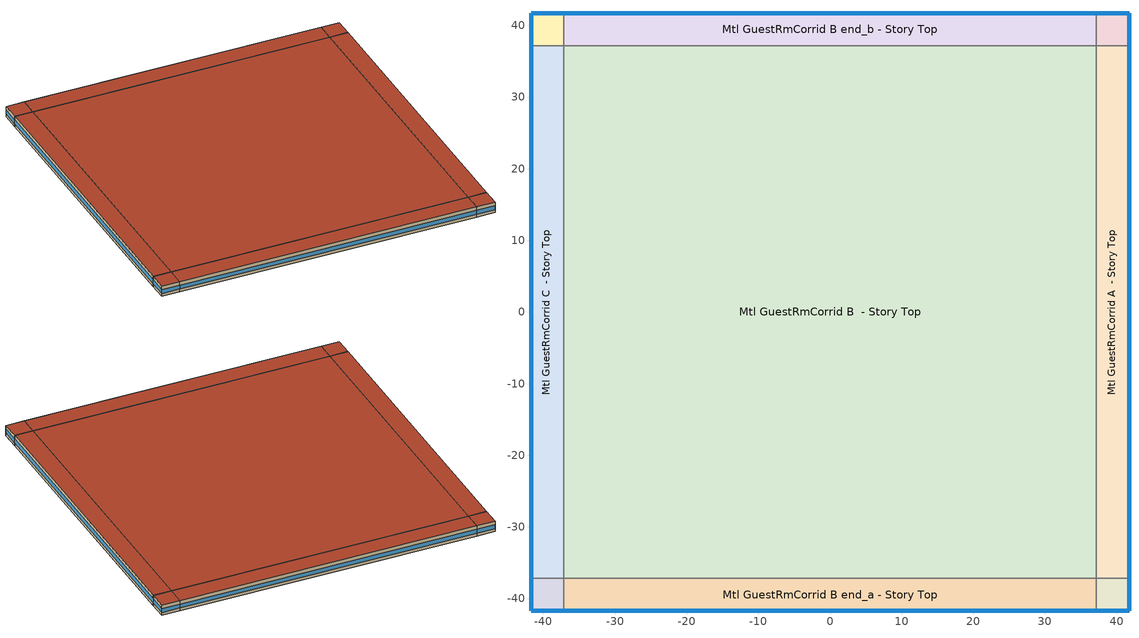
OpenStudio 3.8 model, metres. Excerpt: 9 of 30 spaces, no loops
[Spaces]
Mtl GuestRmCorrid A end_a - Story Top
 floor adiabatic (DEER Carpeted 4in Slab Floor): 41.74,-41.74 37.16,-41.74 37.16,-37.16 41.74,-37.16 z2.74
 wall outside: 37.16,-41.74 41.74,-41.74 41.74,-37.16 z2.74:5.49
 wall to Mtl GuestRmCorrid B end_a - Story Top: 37.16,-37.16 37.16,-41.74 z2.74:5.49
 wall to Mtl GuestRmCorrid A  - Story Top: 41.74,-37.16 37.16,-37.16 z2.74:5.49
 window (Window U-0.5 SHGC 0.38): 41.74,-41.71 41.74,-37.19 / 37.19,-41.74 41.71,-41.74 z3.51:4.56
 roof outside: 41.74,-37.16 37.16,-37.16 37.16,-41.74 41.74,-41.74 z5.49
Mtl GuestRmCorrid B end_a - Story Top
 floor adiabatic (DEER Carpeted 4in Slab Floor): 37.16,-41.74 -37.16,-41.74 -37.16,-37.16 37.16,-37.16 z2.74
 wall outside: -37.16,-41.74 37.16,-41.74 z2.74:5.49
 wall to Mtl GuestRmCorrid C end_a - Story Top: -37.16,-37.16 -37.16,-41.74 z2.74:5.49
 wall to Mtl GuestRmCorrid B  - Story Top: 37.16,-37.16 -37.16,-37.16 z2.74:5.49
 window (Window U-0.5 SHGC 0.38): -37.14,-41.74 37.14,-41.74 z3.51:4.55
 roof outside: 37.16,-37.16 -37.16,-37.16 -37.16,-41.74 37.16,-41.74 z5.49
Mtl GuestRmCorrid C end_a - Story Top
 floor adiabatic (DEER Carpeted 4in Slab Floor): -37.16,-41.74 -41.74,-41.74 -41.74,-37.16 -37.16,-37.16 z2.74
 wall outside: -41.74,-37.16 -41.74,-41.74 -37.16,-41.74 z2.74:5.49
 wall to Mtl GuestRmCorrid C  - Story Top: -37.16,-37.16 -41.74,-37.16 z2.74:5.49
 window (Window U-0.5 SHGC 0.38): -41.71,-41.74 -37.19,-41.74 / -41.74,-37.19 -41.74,-41.71 z3.51:4.56
 roof outside: -37.16,-37.16 -41.74,-37.16 -41.74,-41.74 -37.16,-41.74 z5.49
Mtl GuestRmCorrid A  - Story Top
 floor adiabatic (DEER Carpeted 4in Slab Floor): 41.74,-37.16 37.16,-37.16 37.16,37.16 41.74,37.16 z2.74
 wall outside: 41.74,-37.16 41.74,37.16 z2.74:5.49
 wall to Mtl GuestRmCorrid B  - Story Top: 37.16,37.16 37.16,-37.16 z2.74:5.49
 wall to Mtl GuestRmCorrid A end_b - Story Top: 41.74,37.16 37.16,37.16 z2.74:5.49
 window (Window U-0.5 SHGC 0.38): 41.74,-37.14 41.74,37.14 z3.51:4.55
 roof outside: 41.74,37.16 37.16,37.16 37.16,-37.16 41.74,-37.16 z5.49
Mtl GuestRmCorrid B  - Story Top
 floor adiabatic (DEER Carpeted 4in Slab Floor): 37.16,-37.16 -37.16,-37.16 -37.16,37.16 37.16,37.16 z2.74
 wall to Mtl GuestRmCorrid C  - Story Top: -37.16,37.16 -37.16,-37.16 z2.74:5.49
 wall to Mtl GuestRmCorrid B end_b - Story Top: 37.16,37.16 -37.16,37.16 z2.74:5.49
 roof outside: 37.16,37.16 -37.16,37.16 -37.16,-37.16 37.16,-37.16 z5.49
Mtl GuestRmCorrid C  - Story Top
 floor adiabatic (DEER Carpeted 4in Slab Floor): -37.16,-37.16 -41.74,-37.16 -41.74,37.16 -37.16,37.16 z2.74
 wall outside: -41.74,37.16 -41.74,-37.16 z2.74:5.49
 wall to Mtl GuestRmCorrid C end_b - Story Top: -37.16,37.16 -41.74,37.16 z2.74:5.49
 window (Window U-0.5 SHGC 0.38): -41.74,37.14 -41.74,-37.14 z3.51:4.55
 roof outside: -37.16,37.16 -41.74,37.16 -41.74,-37.16 -37.16,-37.16 z5.49
Mtl GuestRmCorrid A end_b - Story Top
 floor adiabatic (DEER Carpeted 4in Slab Floor): 41.74,37.16 37.16,37.16 37.16,41.74 41.74,41.74 z2.74
 wall outside: 41.74,37.16 41.74,41.74 37.16,41.74 z2.74:5.49
 wall to Mtl GuestRmCorrid B end_b - Story Top: 37.16,41.74 37.16,37.16 z2.74:5.49
 window (Window U-0.5 SHGC 0.38): 41.74,37.19 41.74,41.71 / 41.71,41.74 37.19,41.74 z3.51:4.56
 roof outside: 41.74,41.74 37.16,41.74 37.16,37.16 41.74,37.16 z5.49
Mtl GuestRmCorrid B end_b - Story Top
 floor adiabatic (DEER Carpeted 4in Slab Floor): 37.16,37.16 -37.16,37.16 -37.16,41.74 37.16,41.74 z2.74
 wall outside: 37.16,41.74 -37.16,41.74 z2.74:5.49
 wall to Mtl GuestRmCorrid C end_b - Story Top: -37.16,41.74 -37.16,37.16 z2.74:5.49
 window (Window U-0.5 SHGC 0.38): 37.14,41.74 -37.14,41.74 z3.51:4.55
 roof outside: 37.16,41.74 -37.16,41.74 -37.16,37.16 37.16,37.16 z5.49
Mtl GuestRmCorrid C end_b - Story Top
 floor adiabatic (DEER Carpeted 4in Slab Floor): -37.16,37.16 -41.74,37.16 -41.74,41.74 -37.16,41.74 z2.74
 wall outside: -37.16,41.74 -41.74,41.74 -41.74,37.16 z2.74:5.49
 window (Window U-0.5 SHGC 0.38): -41.74,41.71 -41.74,37.19 / -37.19,41.74 -41.71,41.74 z3.51:4.56
 roof outside: -37.16,41.74 -41.74,41.74 -41.74,37.16 -37.16,37.16 z5.49
[Site]
Fullerton Municipal_CA_USA: Latitude {deg}=33.87; Longitude {deg}=-117.98; Time Zone {hr}=-8; Elevation {m}=29; Terrain=City
[Site:WaterMainsTemperature]
Calculation Method=Correlation; Annual Average Outdoor Air Temperature {C}=19.1133; Maximum Difference In Monthly Average Outdoor Air Temperatures {deltaC}=11.61
[SizingPeriod:DesignDay] Barometric Pressure {Pa}=100977; Rain Indicator=No; Snow Indicator=No; Day of Month=21; Daylight Saving Time Indicator=No; Humidity Condition Type=Wetbulb; Dry-Bulb Temperature Range Modifier Type=DefaultMultipliers
Name | Maximum Dry-Bulb Temperature {C} | Daily Dry-Bulb Temperature Range {deltaC} | Wind Speed {m/s} | Wind Direction {deg} | Month | Day Type | Wetbulb or DewPoint at Maximum Dry-Bulb {C} | Solar Model Indicator | ASHRAE Clear Sky Optical Depth for Beam Irradiance | ASHRAE Clear Sky Optical Depth for Diffuse Irradiance | Sky Clearness
Fullerton Municipal Ann Clg .4% Condns DB=>MWB 1 | 34.1 | 10.7 | 3 | 200 | 8 | SummerDesignDay | 19.4 | ASHRAETau | 0.361 | 2.428
Fullerton Municipal Ann Clg .4% Condns WB=>MDB 1 | 30.3 | 10.7 | 3 | 200 | 8 | SummerDesignDay | 22.4 | ASHRAETau | 0.361 | 2.428
Fullerton Municipal Ann Htg 99.6% Condns DB 1 | 4 | 0 | 0.6 | 90 | 12 | WinterDesignDay | 4 | ASHRAEClearSky |  |  | 0
Fullerton Municipal August .4% Condns DB=>MCWB 1 | 36.2 | 10.7 | 3 | 200 | 8 | SummerDesignDay | 20.8 | ASHRAETau | 0.361 | 2.428
Fullerton Municipal October .4% Condns DB=>MCWB 1 | 34.9 | 11 | 3 | 200 | 10 | SummerDesignDay | 18.2 | ASHRAETau | 0.36 | 2.479
Fullerton Municipal September .4% Condns DB=>MCWB 1 | 37.8 | 11 | 3 | 200 | 9 | SummerDesignDay | 20.5 | ASHRAETau | 0.347 | 2.519
[ClimateZones]
Climate Zone Institution Name 1=CEC; Climate Zone Document Name 1=California Climate Zone Descriptions; Climate Zone Document Year 1=1995; Climate Zone Value 1=8
[Building]
ComStock DEER Pre-1975|Mtl: North Axis {deg}=315; Default Construction Set=ComStock DEER Pre-1975 - Mtl - CEC T24-CEC8; Default Schedule Set=Building Default Schedule Set; Standards Building Type=Mtl
[Site:GroundTemperature:FCfactorMethod]
January Ground Temperature {C}=18.9; February Ground Temperature {C}=14.6; March Ground Temperature {C}=13.3; April Ground Temperature {C}=13.7; May Ground Temperature {C}=14.6; June Ground Temperature {C}=14.8; July Ground Temperature {C}=15.3; August Ground Temperature {C}=18; September Ground Temperature {C}=19.9; October Ground Temperature {C}=21.8; November Ground Temperature {C}=22.3; December Ground Temperature {C}=22.2
[DefaultConstructionSet]
ComStock DEER Pre-1975 - Mtl - CEC T24-CEC8: Default Exterior Surface Constructions=Default Surface Constructions 1; Default Interior Surface Constructions=Default Surface Constructions 2; Default Ground Contact Surface Constructions=Default Surface Constructions 3; Default Exterior SubSurface Constructions=Default Sub Surface Constructions 1; Default Interior SubSurface Constructions=Default Sub Surface Constructions 2; Interior Partition Construction=Typical Interior Partition
[DefaultSurfaceConstructions]
Name | Floor Construction | Wall Construction | Roof Ceiling Construction
Default Surface Constructions 1 | DEER Uncarpeted 6in Slab Floor | DEER Insulated Exterior Mass Wall R-3.51 | DEER HiRiseResHtlMtl Exterior Wood Framed Roof R-11.88
Default Surface Constructions 2 | DEER Carpeted 4in Slab Floor | Typical Interior Wall | DEER Carpeted 4in Slab Floor
Default Surface Constructions 3 | DEER Carpeted 6in Slab Floor | Typical Uninsulated Basement Mass Wall
[Construction]
DEER Uncarpeted 6in Slab Floor: Typical Insulation R-8.67, 6 in. Normalweight Concrete Floor
DEER HiRiseResHtlMtl Exterior Wood Framed Roof R-11.88: Roof Membrane, Typical Insulation R-11.37, Metal Roof Surface
DEER Carpeted 4in Slab Floor: Typical Insulation R-1.73, 4 in. Normalweight Concrete Floor, Typical Carpet Pad
Typical Interior Wall: G01 13mm gypsum board, G01 13mm gypsum board
DEER Carpeted 6in Slab Floor: 6 in. Normalweight Concrete Floor, Typical Carpet Pad
Typical Uninsulated Basement Mass Wall: 8 in. Concrete Block Basement Wall
DEER Metal Framed Window U-1.23 SHGC 0.82: Simple Glazing U-1.23 SHGC 0.82
DEER Metal Framed Window U-1.23 SHGC 0.82 1: Simple Glazing U-1.23 SHGC 0.82 1
Typical Uninsulated Swinging Door: Typical Insulation R-1.73
U 0.98 SHGC 0.68 Sgl Ref-B-H Clr 6mm: REF B CLEAR HI 6MM
Typical Insulated Metal Door: F08 Metal surface, Typical Insulation R-1.73
DEER Skylight U-1.31 SHGC 0.61: Simple Glazing U-1.23 SHGC 0.61
Typical Interior Window: Clear 3mm
Typical Interior Door; Typical Interior Partition: G05 25mm wood
DEER Insulated Exterior Mass Wall R-3.51: 8 in. Concrete Block Wall, Typical Insulation R-1.73
InteriorFurnishings 1: Std Wood 6inch 1
Window U-0.5 SHGC 0.38: Simple Glazing Double - LowE - Clear - Thermally Broken Aluminum
[Material:NoMass] Roughness=Smooth; Thermal Absorptance=0.9; Solar Absorptance=0.7
Name | Thermal Resistance {m2-K/W} | Visible Absorptance
Typical Insulation R-8.67 | 1.52759 | 0.7
Typical Insulation R-11.37 | 2.00224 | 0.7
Typical Insulation R-1.73 | 0.305336 | 0.7
Typical Carpet Pad | 0.21648 | 0.8
[Material] Thermal Absorptance=0.9
Name | Roughness | Thickness {m} | Conductivity {W/m-K} | Density {kg/m3} | Specific Heat {J/kg-K} | Solar Absorptance | Visible Absorptance
6 in. Normalweight Concrete Floor | MediumRough | 0.1524 | 2.31 | 2322 | 832 | 0.7 | 0.7
Roof Membrane | VeryRough | 0.0095 | 0.16 | 1121.29 | 1460 | 0.7 | 0.7
Metal Roof Surface; F08 Metal surface | Smooth | 0.0008 | 45.28 | 7824 | 500 | 0.7 | 0.7
4 in. Normalweight Concrete Floor | MediumRough | 0.1016 | 2.31 | 2322 | 832 | 0.7 | 0.7
G01 13mm gypsum board | Smooth | 0.0127 | 0.160031 | 800.001 | 1090.73 | 0.7 | 0.5
8 in. Concrete Block Basement Wall | MediumRough | 0.2032 | 1.326 | 1842 | 912 | 0.7 | 0.7
G05 25mm wood | MediumSmooth | 0.0254 | 0.15 | 608 | 1630 | 0.5 | 0.5
8 in. Concrete Block Wall | MediumRough | 0.2032 | 0.72 | 800 | 832 | 0.7 | 0.7
Std Wood 6inch 1 | MediumSmooth | 0.15 | 0.12 | 540 | 1210 | 0.7 | 0.7
[DefaultSubSurfaceConstructions]
Name | Fixed Window Construction | Operable Window Construction | Door Construction | Glass Door Construction | Overhead Door Construction | Skylight Construction | Tubular Daylight Dome Construction | Tubular Daylight Diffuser Construction
Default Sub Surface Constructions 1 | DEER Metal Framed Window U-1.23 SHGC 0.82 | DEER Metal Framed Window U-1.23 SHGC 0.82 1 | Typical Uninsulated Swinging Door | U 0.98 SHGC 0.68 Sgl Ref-B-H Clr 6mm | Typical Insulated Metal Door | DEER Skylight U-1.31 SHGC 0.61 | Typical Interior Window | Typical Interior Window
Default Sub Surface Constructions 2 | Typical Interior Window | Typical Interior Window | Typical Interior Door
[WindowMaterial:SimpleGlazingSystem]
Name | U-Factor {W/m2-K} | Solar Heat Gain Coefficient | Visible Transmittance
Simple Glazing U-1.23 SHGC 0.82; Simple Glazing U-1.23 SHGC 0.82 1 | 7 | 0.82 | 0.25
Simple Glazing U-1.23 SHGC 0.61 | 7 | 0.61 | 0.25
Simple Glazing Double - LowE - Clear - Thermally Broken Aluminum | 2.83345 | 0.378 | 0.591
[WindowMaterial:Glazing] Optical Data Type=SpectralAverage; Infrared Transmittance at Normal Incidence=0; Front Side Infrared Hemispherical Emissivity=0.84; Conductivity {W/m-K}=0.9; Dirt Correction Factor for Solar and Visible Transmittance=1; Solar Diffusing=No
Name | Thickness {m} | Solar Transmittance at Normal Incidence | Front Side Solar Reflectance at Normal Incidence | Back Side Solar Reflectance at Normal Incidence | Visible Transmittance at Normal Incidence | Front Side Visible Reflectance at Normal Incidence | Back Side Visible Reflectance at Normal Incidence | Back Side Infrared Hemispherical Emissivity
REF B CLEAR HI 6MM | 0.006 | 0.24 | 0.16 | 0.32 | 0.3 | 0.16 | 0.29 | 0.6
Clear 3mm | 0.003 | 0.837 | 0.075 | 0.075 | 0.898 | 0.081 | 0.081 | 0.84
[SpaceType]
Mtl GuestRmCorrid - ComStock DEER Pre-1975: Default Schedule Set=Mtl GuestRmCorrid Schedule Set; Design Specification Outdoor Air Object=Mtl GuestRmCorrid Ventilation; Standards Building Type=Mtl; Standards Space Type=GuestRmCorrid
[BuildingStory]
Story Top: Nominal Z Coordinate {m}=2.7432; Nominal Floor to Floor Height {m}=2.7432
[Space] Space Type=Mtl GuestRmCorrid - ComStock DEER Pre-1975; Building Story=Story Top
Name | Thermal Zone
Mtl GuestRmCorrid A end_a - Story Top | Zone Mtl GuestRmCorrid A end_a - Story Top
Mtl GuestRmCorrid B end_a - Story Top | Zone Mtl GuestRmCorrid B end_a - Story Top
Mtl GuestRmCorrid C end_a - Story Top | Zone Mtl GuestRmCorrid C end_a - Story Top
Mtl GuestRmCorrid A  - Story Top | Zone Mtl GuestRmCorrid A  - Story Top
Mtl GuestRmCorrid B  - Story Top | Zone Mtl GuestRmCorrid B  - Story Top
Mtl GuestRmCorrid C  - Story Top | Zone Mtl GuestRmCorrid C  - Story Top
Mtl GuestRmCorrid A end_b - Story Top | Zone Mtl GuestRmCorrid A end_b - Story Top
Mtl GuestRmCorrid B end_b - Story Top | Zone Mtl GuestRmCorrid B end_b - Story Top
Mtl GuestRmCorrid C end_b - Story Top | Zone Mtl GuestRmCorrid C end_b - Story Top
[ThermalZone] Multiplier=1; Use Ideal Air Loads=No
Name | Thermostat
Zone Mtl GuestRmCorrid A end_a - Story Top | Mtl GuestRmCorrid - ComStock DEER Pre-1975 Thermostat 2
Zone Mtl GuestRmCorrid B end_a - Story Top | Mtl GuestRmCorrid - ComStock DEER Pre-1975 Thermostat 7
Zone Mtl GuestRmCorrid C end_a - Story Top | Mtl GuestRmCorrid - ComStock DEER Pre-1975 Thermostat 12
Zone Mtl GuestRmCorrid A  - Story Top | Mtl GuestRmCorrid - ComStock DEER Pre-1975 Thermostat 1
Zone Mtl GuestRmCorrid B  - Story Top | Mtl GuestRmCorrid - ComStock DEER Pre-1975 Thermostat 6
Zone Mtl GuestRmCorrid C  - Story Top | Mtl GuestRmCorrid - ComStock DEER Pre-1975 Thermostat 11
Zone Mtl GuestRmCorrid A end_b - Story Top | Mtl GuestRmCorrid - ComStock DEER Pre-1975 Thermostat 4
Zone Mtl GuestRmCorrid B end_b - Story Top | Mtl GuestRmCorrid - ComStock DEER Pre-1975 Thermostat 9
Zone Mtl GuestRmCorrid C end_b - Story Top | Mtl GuestRmCorrid - ComStock DEER Pre-1975 Thermostat 14
[People:Definition]
Mtl GuestRmCorrid People Definition: Number of People Calculation Method=People/Area; People per Space Floor Area {person/m2}=0.0721182; Fraction Radiant=0.3
[People]
Mtl GuestRmCorrid People: People Definition=Mtl GuestRmCorrid People Definition; Space or SpaceType=Mtl GuestRmCorrid - ComStock DEER Pre-1975; Work Efficiency Schedule=Work Efficiency Schedule; Clothing Insulation Schedule=Clothing Schedule; Air Velocity Schedule=Air Velocity Schedule; Multiplier=1
[Lights:Definition]
Mtl GuestRmCorrid - ComStock DEER Pre-1975 General Lights Definition: Design Level Calculation Method=Watts/Area; Watts per Space Floor Area {W/m2}=2.94907; Fraction Radiant=0.31; Fraction Visible=0.2; Return Air Fraction=0
[ElectricEquipment:Definition]
Mtl GuestRmCorrid Elec Equip Definition: Design Level Calculation Method=Watts/Area; Watts per Space Floor Area {W/m2}=2.15278; Fraction Latent=0; Fraction Radiant=0.5; Fraction Lost=0
[ElectricEquipment]
Mtl GuestRmCorrid Elec Equip: Electric Equipment Definition=Mtl GuestRmCorrid Elec Equip Definition; Space or SpaceType=Mtl GuestRmCorrid - ComStock DEER Pre-1975
[DesignSpecification:OutdoorAir]
Mtl GuestRmCorrid Ventilation: Outdoor Air Method=Maximum; Outdoor Air Flow per Person {m3/s-person}=0.00707921; Outdoor Air Flow per Floor Area {m3/s-m2}=0.000762
[DefaultScheduleSet]
Name | Number of People Schedule | People Activity Level Schedule | Lighting Schedule | Electric Equipment Schedule | Infiltration Schedule | Hours of Operation Schedule
Mtl GuestRmCorrid Schedule Set | D_Mtl_Cordr_Occup_Yr | DEER Activity 147W/person | D17_Mtl_GRmCi_LF_Yr | D_Mtl_Cordr_Misc_Yr | D_Mtl_All_C_Inf_Yr
Building Default Schedule Set |  |  |  |  |  | Building Hours of Operation NonResidential
[Exterior:Lights:Definition]
Name | Design Level {W}
Parking Areas and Drives Def (W/ft^2) | 0.0364913
Building Facades Def (W/ft^2) | 0.15
Main Entries Def (W/ft) | 30
Other Doors Def (W/ft) | 20
[Exterior:Lights] Schedule=Always On Discrete; Control Option=AstronomicalClock
Name | Exterior Lights Definition | Multiplier
Parking Areas and Drives | Parking Areas and Drives Def (W/ft^2) | 54038.4
Building Facades | Building Facades Def (W/ft^2) | 9859.01
Main Entries | Main Entries Def (W/ft) | 120
Other Doors | Other Doors Def (W/ft) | 867.3
[ThermostatSetpoint:DualSetpoint] Heating Setpoint Temperature Schedule=D_Mtl_All_HTemp_Yr; Cooling Setpoint Temperature Schedule=D_Mtl_All_CTemp_Yr
Mtl GuestRmCorrid - ComStock DEER Pre-1975 Thermostat 1; Mtl GuestRmCorrid - ComStock DEER Pre-1975 Thermostat 2; Mtl GuestRmCorrid - ComStock DEER Pre-1975 Thermostat 4; Mtl GuestRmCorrid - ComStock DEER Pre-1975 Thermostat 6; Mtl GuestRmCorrid - ComStock DEER Pre-1975 Thermostat 7; Mtl GuestRmCorrid - ComStock DEER Pre-1975 Thermostat 9; Mtl GuestRmCorrid - ComStock DEER Pre-1975 Thermostat 11; Mtl GuestRmCorrid - ComStock DEER Pre-1975 Thermostat 12; Mtl GuestRmCorrid - ComStock DEER Pre-1975 Thermostat 14
[EnergyManagementSystem:Sensor] Output Variable or Output Meter Index Key=Environment; Output Variable or Output Meter=Site Outdoor Air Drybulb Temperature
OAT; OAT_1; OAT_2
[EnergyManagementSystem:Actuator] Actuated Component Type=Schedule:Year; Actuated Component Control Type=Schedule Value
Name | Actuated Component
ZoneMtlGuestRmCorridBStoryTopCentralHeatingandACHtgSch0; ZoneMtlGuestRmCorridBStoryTopCentralHeatingandACHtgSch0_1; ZoneMtlGuestRmOccBStoryGroundCentralHeatingandACHtgSch0 | D_Mtl_All_HTemp_Yr
ZoneMtlGuestRmCorridBStoryTopCentralHeatingandACClgSch0; ZoneMtlGuestRmCorridBStoryTopCentralHeatingandACClgSch0_1; ZoneMtlGuestRmOccBStoryGroundCentralHeatingandACClgSch0 | D_Mtl_All_CTemp_Yr
[EnergyManagementSystem:Program]
ZoneMtlGuestRmCorridBStoryTopCentralHeatingandACOptimumStartProg0: IF DaylightSavings==0 && DayOfWeek>1 && Hour==5 && OAT<23.9 && OAT>1.7; SET ZoneMtlGuestRmCorridBStoryTopCentralHeatingandACClgSch0 = 29.4; SET ZoneMtlGuestRmCorridBStoryTopCentralHeatingandACHtgSch0 = 15.6; ELSEIF DaylightSavings==0 && DayOfWeek==1 && Hour==7 && OAT<23.9 && OAT>1.7; SET ZoneMtlGuestRmCorridBStoryTopCentralHeatingandACClgSch0 = 29.4; SET ZoneMtlGuestRmCorridBStoryTopCentralHeatingandACHtgSch0 = 15.6; ELSEIF DaylightSavings==1 && DayOfWeek>1 && Hour==4 && OAT<23.9 && OAT>1.7; SET ZoneMtlGuestRmCorridBStoryTopCentralHeatingandACClgSch0 = 29.4; SET ZoneMtlGuestRmCorridBStoryTopCentralHeatingandACHtgSch0 = 15.6; ELSEIF DaylightSavings==1 && DayOfWeek==1 && Hour==6 && OAT<23.9 && OAT>1.7; SET ZoneMtlGuestRmCorridBStoryTopCentralHeatingandACClgSch0 = 29.4; SET ZoneMtlGuestRmCorridBStoryTopCentralHeatingandACHtgSch0 = 15.6; ELSE; SET ZoneMtlGuestRmCorridBStoryTopCentralHeatingandACClgSch0 = NULL; SET ZoneMtlGuestRmCorridBStoryTopCentralHeatingandACHtgSch0 = NULL; ENDIF
ZoneMtlGuestRmCorridBStoryTopCentralHeatingandACOptimumStartProg0_1: IF DaylightSavings==0 && DayOfWeek>1 && Hour==5 && OAT_1<23.9 && OAT_1>1.7; SET ZoneMtlGuestRmCorridBStoryTopCentralHeatingandACClgSch0_1 = 29.4; SET ZoneMtlGuestRmCorridBStoryTopCentralHeatingandACHtgSch0_1 = 15.6; ELSEIF DaylightSavings==0 && DayOfWeek==1 && Hour==7 && OAT_1<23.9 && OAT_1>1.7; SET ZoneMtlGuestRmCorridBStoryTopCentralHeatingandACClgSch0_1 = 29.4; SET ZoneMtlGuestRmCorridBStoryTopCentralHeatingandACHtgSch0_1 = 15.6; ELSEIF DaylightSavings==1 && DayOfWeek>1 && Hour==4 && OAT_1<23.9 && OAT_1>1.7; SET ZoneMtlGuestRmCorridBStoryTopCentralHeatingandACClgSch0_1 = 29.4; SET ZoneMtlGuestRmCorridBStoryTopCentralHeatingandACHtgSch0_1 = 15.6; ELSEIF DaylightSavings==1 && DayOfWeek==1 && Hour==6 && OAT_1<23.9 && OAT_1>1.7; SET ZoneMtlGuestRmCorridBStoryTopCentralHeatingandACClgSch0_1 = 29.4; SET ZoneMtlGuestRmCorridBStoryTopCentralHeatingandACHtgSch0_1 = 15.6; ELSE; SET ZoneMtlGuestRmCorridBStoryTopCentralHeatingandACClgSch0_1 = NULL; SET ZoneMtlGuestRmCorridBStoryTopCentralHeatingandACHtgSch0_1 = NULL; ENDIF
ZoneMtlGuestRmOccBStoryGroundCentralHeatingandACOptimumStartProg0: IF DaylightSavings==0 && DayOfWeek>1 && Hour==5 && OAT_2<23.9 && OAT_2>1.7; SET ZoneMtlGuestRmOccBStoryGroundCentralHeatingandACClgSch0 = 29.4; SET ZoneMtlGuestRmOccBStoryGroundCentralHeatingandACHtgSch0 = 15.6; ELSEIF DaylightSavings==0 && DayOfWeek==1 && Hour==7 && OAT_2<23.9 && OAT_2>1.7; SET ZoneMtlGuestRmOccBStoryGroundCentralHeatingandACClgSch0 = 29.4; SET ZoneMtlGuestRmOccBStoryGroundCentralHeatingandACHtgSch0 = 15.6; ELSEIF DaylightSavings==1 && DayOfWeek>1 && Hour==4 && OAT_2<23.9 && OAT_2>1.7; SET ZoneMtlGuestRmOccBStoryGroundCentralHeatingandACClgSch0 = 29.4; SET ZoneMtlGuestRmOccBStoryGroundCentralHeatingandACHtgSch0 = 15.6; ELSEIF DaylightSavings==1 && DayOfWeek==1 && Hour==6 && OAT_2<23.9 && OAT_2>1.7; SET ZoneMtlGuestRmOccBStoryGroundCentralHeatingandACClgSch0 = 29.4; SET ZoneMtlGuestRmOccBStoryGroundCentralHeatingandACHtgSch0 = 15.6; ELSE; SET ZoneMtlGuestRmOccBStoryGroundCentralHeatingandACClgSch0 = NULL; SET ZoneMtlGuestRmOccBStoryGroundCentralHeatingandACHtgSch0 = NULL; ENDIF
[EnergyManagementSystem:ProgramCallingManager]
ZoneMtlGuestRmCorridBStoryTopCentralHeatingandACOptimumStartCallingManager0: BeginTimestepBeforePredictor; ZoneMtlGuestRmCorridBStoryTopCentralHeatingandACOptimumStartProg0
ZoneMtlGuestRmCorridBStoryTopCentralHeatingandACOptimumStartCallingManager0 1: BeginTimestepBeforePredictor; ZoneMtlGuestRmCorridBStoryTopCentralHeatingandACOptimumStartProg0_1
ZoneMtlGuestRmOccBStoryGroundCentralHeatingandACOptimumStartCallingManager0: BeginTimestepBeforePredictor; ZoneMtlGuestRmOccBStoryGroundCentralHeatingandACOptimumStartProg0
[InternalMass:Definition]
Internal Mass Definition 2: Construction=InteriorFurnishings 1; Design Level Calculation Method=SurfaceArea/Area; Surface Area per Space Floor Area=2
[InternalMass] Internal Mass Definition=Internal Mass Definition 2; Multiplier=1
Name | Space or SpaceType
Mtl GuestRmCorrid C end_b - Story Top Mass | Mtl GuestRmCorrid C end_b - Story Top
Mtl GuestRmCorrid A end_a - Story Top Mass | Mtl GuestRmCorrid A end_a - Story Top
Mtl GuestRmCorrid B end_b - Story Top Mass | Mtl GuestRmCorrid B end_b - Story Top
Mtl GuestRmCorrid A end_b - Story Top Mass | Mtl GuestRmCorrid A end_b - Story Top
Mtl GuestRmCorrid B end_a - Story Top Mass | Mtl GuestRmCorrid B end_a - Story Top
Mtl GuestRmCorrid C end_a - Story Top Mass | Mtl GuestRmCorrid C end_a - Story Top
Mtl GuestRmCorrid A  - Story Top Mass | Mtl GuestRmCorrid A  - Story Top
Mtl GuestRmCorrid B  - Story Top Mass | Mtl GuestRmCorrid B  - Story Top
Mtl GuestRmCorrid C  - Story Top Mass | Mtl GuestRmCorrid C  - Story Top
[Lights]
Mtl GuestRmCorrid - ComStock DEER Pre-1975 General Lighting: Lights Definition=Mtl GuestRmCorrid - ComStock DEER Pre-1975 General Lights Definition; Space or SpaceType=Mtl GuestRmCorrid - ComStock DEER Pre-1975; Fraction Replaceable=1
[SpaceInfiltration:DesignFlowRate] Design Flow Rate Calculation Method=Flow/ExteriorArea; Flow per Exterior Surface Area {m3/s-m2}=0.000206641; Constant Term Coefficient=0.0269; Temperature Term Coefficient=0.0083; Velocity Term Coefficient=0; Velocity Squared Term Coefficient=0.0096
Name | Space or SpaceType | Schedule
Mtl GuestRmCorrid C end_b - Story Top HVAC On Infiltration | Mtl GuestRmCorrid C end_b - Story Top | Infiltration HVAC On Schedule
Mtl GuestRmCorrid C end_b - Story Top HVAC Off Infiltration | Mtl GuestRmCorrid C end_b - Story Top | Infiltration HVAC Off Schedule
Mtl GuestRmCorrid A end_a - Story Top HVAC On Infiltration | Mtl GuestRmCorrid A end_a - Story Top | Infiltration HVAC On Schedule
Mtl GuestRmCorrid A end_a - Story Top HVAC Off Infiltration | Mtl GuestRmCorrid A end_a - Story Top | Infiltration HVAC Off Schedule
Mtl GuestRmCorrid B end_b - Story Top HVAC On Infiltration | Mtl GuestRmCorrid B end_b - Story Top | Infiltration HVAC On Schedule
Mtl GuestRmCorrid B end_b - Story Top HVAC Off Infiltration | Mtl GuestRmCorrid B end_b - Story Top | Infiltration HVAC Off Schedule
Mtl GuestRmCorrid A end_b - Story Top HVAC On Infiltration | Mtl GuestRmCorrid A end_b - Story Top | Infiltration HVAC On Schedule
Mtl GuestRmCorrid A end_b - Story Top HVAC Off Infiltration | Mtl GuestRmCorrid A end_b - Story Top | Infiltration HVAC Off Schedule
Mtl GuestRmCorrid B end_a - Story Top HVAC On Infiltration | Mtl GuestRmCorrid B end_a - Story Top | Infiltration HVAC On Schedule
Mtl GuestRmCorrid B end_a - Story Top HVAC Off Infiltration | Mtl GuestRmCorrid B end_a - Story Top | Infiltration HVAC Off Schedule
Mtl GuestRmCorrid C end_a - Story Top HVAC On Infiltration | Mtl GuestRmCorrid C end_a - Story Top | Infiltration HVAC On Schedule
Mtl GuestRmCorrid C end_a - Story Top HVAC Off Infiltration | Mtl GuestRmCorrid C end_a - Story Top | Infiltration HVAC Off Schedule
Mtl GuestRmCorrid A  - Story Top HVAC On Infiltration | Mtl GuestRmCorrid A  - Story Top | Infiltration HVAC On Schedule
Mtl GuestRmCorrid A  - Story Top HVAC Off Infiltration | Mtl GuestRmCorrid A  - Story Top | Infiltration HVAC Off Schedule
Mtl GuestRmCorrid B  - Story Top HVAC On Infiltration | Mtl GuestRmCorrid B  - Story Top | Infiltration HVAC On Schedule
Mtl GuestRmCorrid B  - Story Top HVAC Off Infiltration | Mtl GuestRmCorrid B  - Story Top | Infiltration HVAC Off Schedule
Mtl GuestRmCorrid C  - Story Top HVAC On Infiltration | Mtl GuestRmCorrid C  - Story Top | Infiltration HVAC On Schedule
Mtl GuestRmCorrid C  - Story Top HVAC Off Infiltration | Mtl GuestRmCorrid C  - Story Top | Infiltration HVAC Off Schedule
[Schedule:Ruleset]
Name | Default Day Schedule | Summer Design Day Schedule | Winter Design Day Schedule
Clothing Schedule | Clothing Schedule Default Winter Clothes
Air Velocity Schedule | Air Velocity Schedule Default
Work Efficiency Schedule | Work Efficiency Schedule Default
D_Mtl_Cordr_Occup_Yr | D_Mtl_Cordr_Occup_Yr Default | D_Mtl_Cordr_Occup_Yr Summer Design Day | D_Mtl_Cordr_Occup_Yr Winter Design Day
DEER Activity 147W/person | DEER Activity 147W/person Default | DEER Activity 147W/person Summer Design Day | DEER Activity 147W/person Winter Design Day
D17_Mtl_GRmCi_LF_Yr | D17_Mtl_GRmCi_LF_Yr Default | D17_Mtl_GRmCi_LF_Yr Summer Design Day | D17_Mtl_GRmCi_LF_Yr Winter Design Day
D_Mtl_Cordr_Misc_Yr | D_Mtl_Cordr_Misc_Yr Default | D_Mtl_Cordr_Misc_Yr Summer Design Day | D_Mtl_Cordr_Misc_Yr Winter Design Day
D_Mtl_All_C_Inf_Yr | D_Mtl_All_C_Inf_Yr Default | D_Mtl_All_C_Inf_Yr Summer Design Day | D_Mtl_All_C_Inf_Yr Winter Design Day
D_Mtl_All_HTemp_Yr | D_Mtl_All_HTemp_Yr Default | D_Mtl_All_HTemp_Yr Summer Design Day | D_Mtl_All_HTemp_Yr Winter Design Day
D_Mtl_All_CTemp_Yr | D_Mtl_All_CTemp_Yr Default | D_Mtl_All_CTemp_Yr Summer Design Day | D_Mtl_All_CTemp_Yr Winter Design Day
Building Hours of Operation NonResidential | Building Hours of Operation NonResidential Default | Building Hours of Operation NonResidential Summer Design Day | Building Hours of Operation NonResidential Winter Design Day
[Schedule:Day]
Clothing Schedule Default Winter Clothes; D_Mtl_Cordr_Occup_Yr Summer Design Day; D17_Mtl_GRmCi_LF_Yr Summer Design Day; D_Mtl_Cordr_Misc_Yr Summer Design Day; Building Hours of Operation NonResidential Winter Design Day; Building Hours of Operation NonResidential Summer Design Day: 24, 0, 1
Clothing Schedule Summer Clothes; D_Mtl_All_C_Inf_Yr Default; D_Mtl_All_C_Inf_Yr Winter Design Day; D_Mtl_All_C_Inf_Yr Summer Design Day: 24, 0, 0.5
Air Velocity Schedule Default: 24, 0, 0.2
Work Efficiency Schedule Default; D_Mtl_Cordr_Occup_Yr Winter Design Day; D17_Mtl_GRmCi_LF_Yr Winter Design Day; D_Mtl_Cordr_Misc_Yr Winter Design Day: 24, 0, 0
D_Mtl_Cordr_Occup_Yr Default: Average, 7, 30, 0.05, 21, 45, 0.4, 24, 0, 0.05
DEER Activity 147W/person Default: Average, 1, 45, 147, 24, 0, 147
DEER Activity 147W/person Winter Design Day; DEER Activity 147W/person Summer Design Day: 24, 0, 147
D17_Mtl_GRmCi_LF_Yr Default: Average, 1, 45, 0.9, 24, 0, 0.9
D_Mtl_Cordr_Misc_Yr Default: Average, 0, 15, 0.2, 0, 30, 0.225, 0, 45, 0.25, 1, 0, 0.275, 1, 15, 0.3, 1, 30, 0.375, 1, 45, 0.45, 2, 0, 0.525, 2, 15, 0.6, 7, 0, 0.6, 7, 15, 0.55, 7, 30, 0.5, 7, 45, 0.45, 8, 0, 0.4, 8, 15, 0.375, 8, 30, 0.35, 8, 45, 0.325, 9, 0, 0.3, 9, 15, 0.275, 9, 30, 0.25, 9, 45, 0.225, 10, 0, 0.2, 10, 15, 0.2375, 10, 30, 0.275, 10, 45, 0.3125, 11, 0, 0.35, 11, 15, 0.405556, 11, 30, 0.461111, 11, 45, 0.516667, 12, 0, 0.572222, 12, 7, 0.6, 18, 45, 0.6, 19, 0, 0.59375, 19, 15, 0.5875, 19, 30, 0.58125, 19, 45, 0.575, 20, 0, 0.56875, 20, 15, 0.5625, 20, 30, 0.55625, 20, 45, 0.55, 21, 15, 0.55, 21, 30, 0.5125, 21, 45, 0.475, 22, 0, 0.4375, 22, 15, 0.4, 22, 30, 0.375, 22, 45, 0.35, 23, 0, 0.325, 23, 15, 0.3, 23, 30, 0.275, 23, 45, 0.25, 24, 0, 0.225
D_Mtl_All_HTemp_Yr Default: Average, 1, 45, 21.1, 24, 0, 21.1
D_Mtl_All_HTemp_Yr Winter Design Day; D_Mtl_All_HTemp_Yr Summer Design Day: 24, 0, 21.1
D_Mtl_All_CTemp_Yr Default: Average, 1, 45, 24.4, 24, 0, 24.4
D_Mtl_All_CTemp_Yr Winter Design Day; D_Mtl_All_CTemp_Yr Summer Design Day: 24, 0, 24.4
Building Hours of Operation NonResidential Default: 7, 30, 0, 21, 45, 1, 24, 0, 0
[Schedule:Rule]
Schedule Rule 1: Schedule Ruleset=Clothing Schedule; Rule Order=0; Day Schedule=Clothing Schedule Summer Clothes; Date Specification Type=DateRange; Start Month=5; Start Day=1; End Month=9; End Day=30
[Schedule:Constant]
Name | Value
Always On Discrete; Infiltration HVAC On Schedule | 1
Infiltration HVAC Off Schedule | 0
